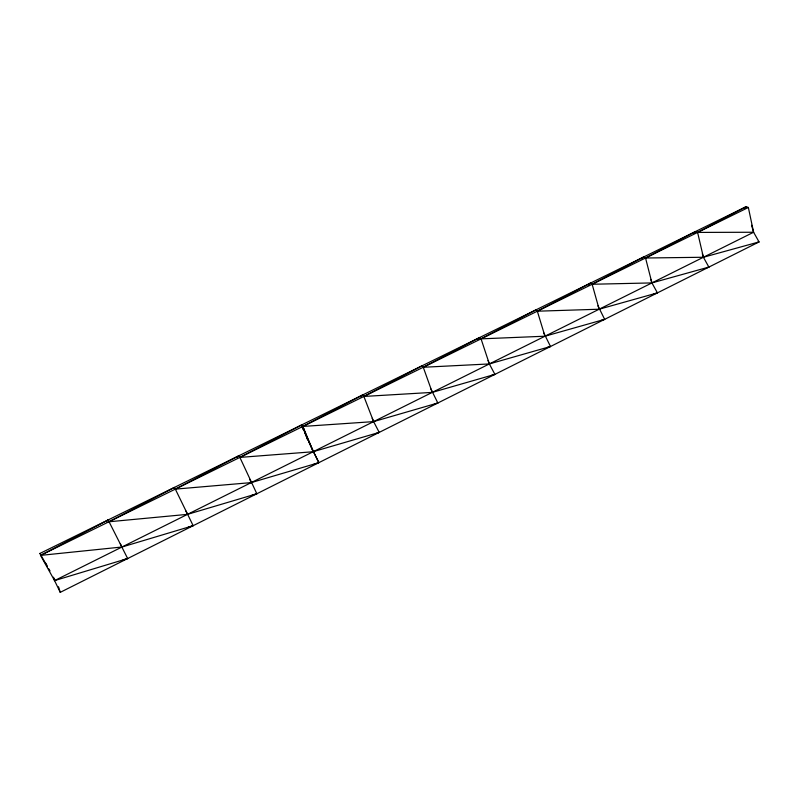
<?xml version="1.0" encoding="UTF-8"?>
<svg xmlns="http://www.w3.org/2000/svg" width="799" height="799" viewBox="0 0 799 799"><rect width="100%" height="100%" fill="white"/><g stroke="black" fill="none" stroke-linecap="round" stroke-linejoin="round"><path stroke-width="1.2" d="M106.407 521.737L108.145 519.949L127.66 558.541L122.916 559.979M237.063 457.557L238.791 455.8L239.88 457.408L256.839 493.762L252.124 495.19M360.768 396.823L362.496 395.056L363.885 396.454L373.612 421.612L379.215 432.399L376.828 433.118M477.662 339.425L479.41 337.647L481.058 338.856L489.348 363.935L494.911 374.381L491.355 375.46M588.533 284.973L590.261 283.216L592.149 284.254L651.924 282.916L708.873 267.086L703.4 257.258L702.321 253.752M641.817 258.816L643.565 257.038L645.552 258.007L703.4 257.258L759.05 241.927L753.597 232.249L751.569 225.268M693.792 233.278L695.51 231.53L697.607 232.419L753.597 232.249L748.353 207.48L746.166 206.651L301.613 424.948L303.83 430.741M744.438 208.419L746.166 206.651L697.607 232.419L703.4 257.258M590.261 283.216L537.337 311.201L535.57 310.072L481.058 338.856L544.958 336.219L604.653 319.35L597.972 305.837M643.565 257.038L592.149 284.254L599.13 309.223L657.427 292.883L651.924 282.916L650.786 279.39M695.51 231.53L645.552 258.007L651.924 282.916M362.496 395.056L302.851 426.446L301.613 424.948M479.41 337.647L423.27 367.27L421.742 365.962L363.885 396.454L432.259 392.389L494.911 374.381M238.791 455.8L175.331 489.128L193.158 525.692L188.394 527.14M108.145 519.949L40.529 555.385L54.572 580.603L60.245 592.349L318.761 462.711L308.744 441.737M47.491 566.761L39.95 553.437L301.393 425.058L302.641 426.556L313.148 451.745L54.572 580.603L53.533 577.198M753.597 232.249L313.358 451.635L318.981 462.601L759.05 241.927L756.673 242.656M302.641 426.556L40.529 555.385L121.997 547.005L193.158 525.692M748.353 207.48L302.851 426.446L304.059 429.872M706.526 267.805L708.873 267.086M653.862 293.982L657.427 292.883M601.108 320.439L604.653 319.35M546.916 347.595L550.501 346.506L543.729 332.813M434.306 404.074L437.842 402.996L430.881 388.943M314.027 464.149L318.761 462.711L251.206 482.616L175.331 489.128L174.402 487.42L108.904 521.777L187.515 514.356L256.839 493.762M127.66 558.541L54.572 580.603L54.382 578.486M379.215 432.399L313.358 451.635L302.851 426.446L373.612 421.612L437.842 402.996M432.259 392.389L423.27 367.27L489.348 363.935L550.501 346.506M313.148 451.745L239.88 457.408L301.393 425.058L303.84 430.621M599.13 309.223L537.337 311.201L544.958 336.219M48.759 568.828L50.017 570.895M39.95 553.437L41.208 555.595M45.623 563.135L46.881 565.293M120.329 543.759L121.997 547.005M185.877 510.99L187.515 514.356M249.658 479.26L251.206 482.616M304.818 432.838L307.765 439.51M372.224 418.286L373.612 421.612M301.842 426.217L302.731 428.534M488.049 360.509L489.348 363.935M304.868 432.149L307.685 440.139M58.527 586.776L60.245 592.349"/></g></svg>
